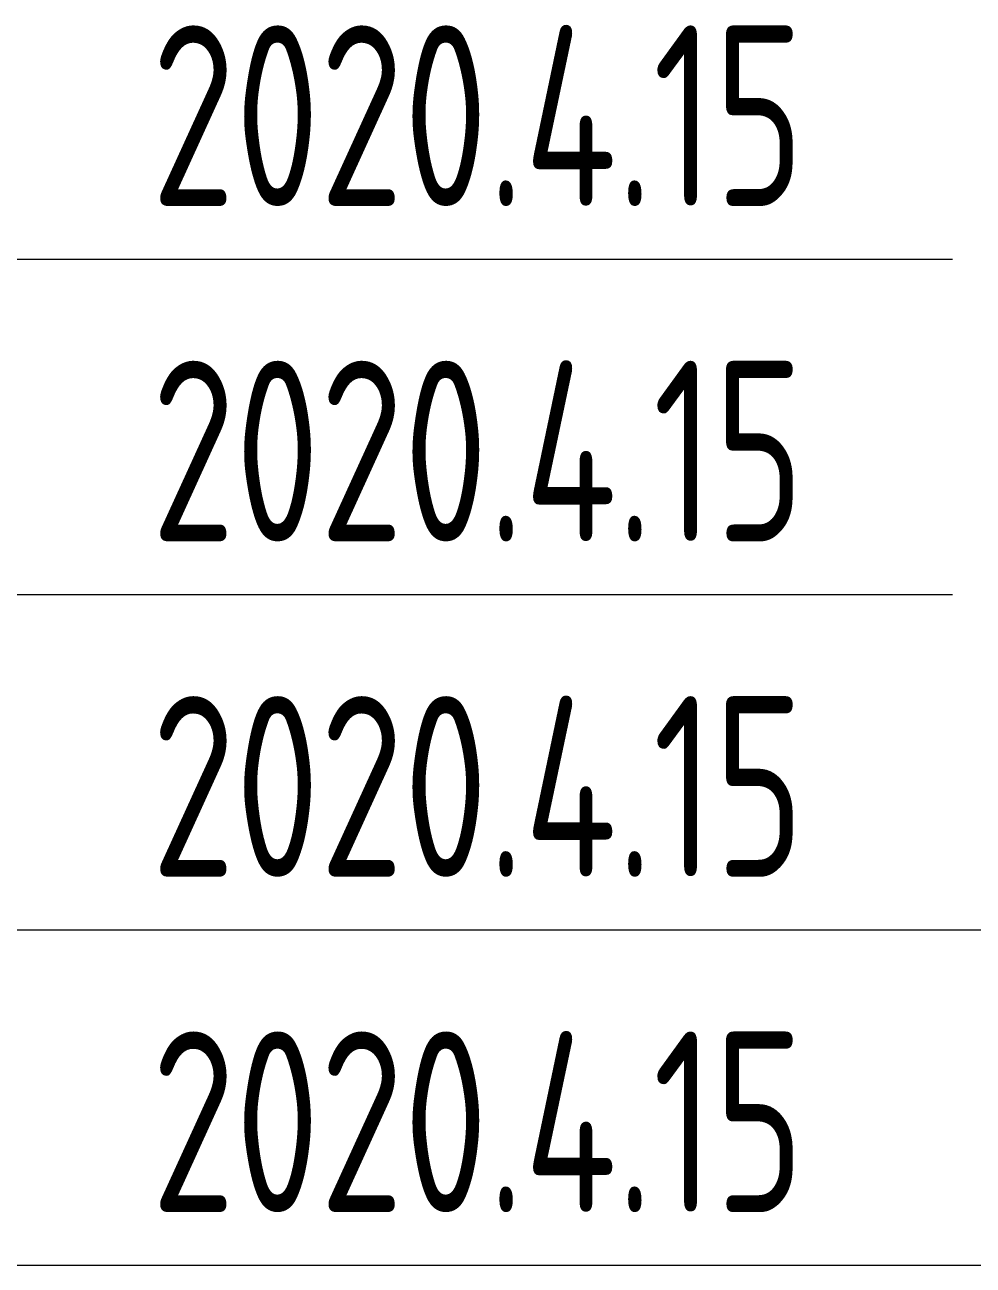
# Model space of a CAD drawing. Extents: x 6128144 to 12201635, y -1670122 to -706096.
# Drawn here: x 6470003 to 6471842, y -751340 to -748935 of the extents above; entities that cross this region are included whole.
import ezdxf
from ezdxf.enums import TextEntityAlignment as Align

# ---------------------------------------------------------------- set-up
doc = ezdxf.new("R2010")
doc.units = 0
doc.header["$LTSCALE"] = 1000
doc.header["$MEASUREMENT"] = 0
doc.layers.get('0').update_dxf_attribs({"linetype": 'CONTINUOUS'})
doc.styles.add('sceie', font='sceie.shx', dxfattribs={"bigfont": 'sceic.shx'})

msp = doc.modelspace()

# ---------------------------------------------------------------- linework, layer by layer
for p, q in [((6466301.6, -749389.6), (6471801.6, -749389.6)), ((6466301.6, -750039.6), (6471801.6, -750039.6)), ((6466301.6, -750689.6), (6471801.6, -750689.6)), ((6471801.6, -750689.6), (6484301.6, -750689.6)), ((6466301.6, -751339.6), (6484301.6, -751339.6))]:
    msp.add_line(p, q)

# ---------------------------------------------------------------- texts
at = {"style": 'sceie', "width": 0.8}
for p in [(6470880.9, -749111), (6470880.9, -749111), (6470880.9, -749761), (6470880.9, -749761), (6470880.9, -750411), (6470880.9, -750411), (6470880.9, -751061), (6470880.9, -751061)]:
    msp.add_attdef('2020.4.15', text='200320-02-040', height=350, dxfattribs=at).set_placement(p, align=Align.MIDDLE)

doc.saveas('drawing.dxf')
